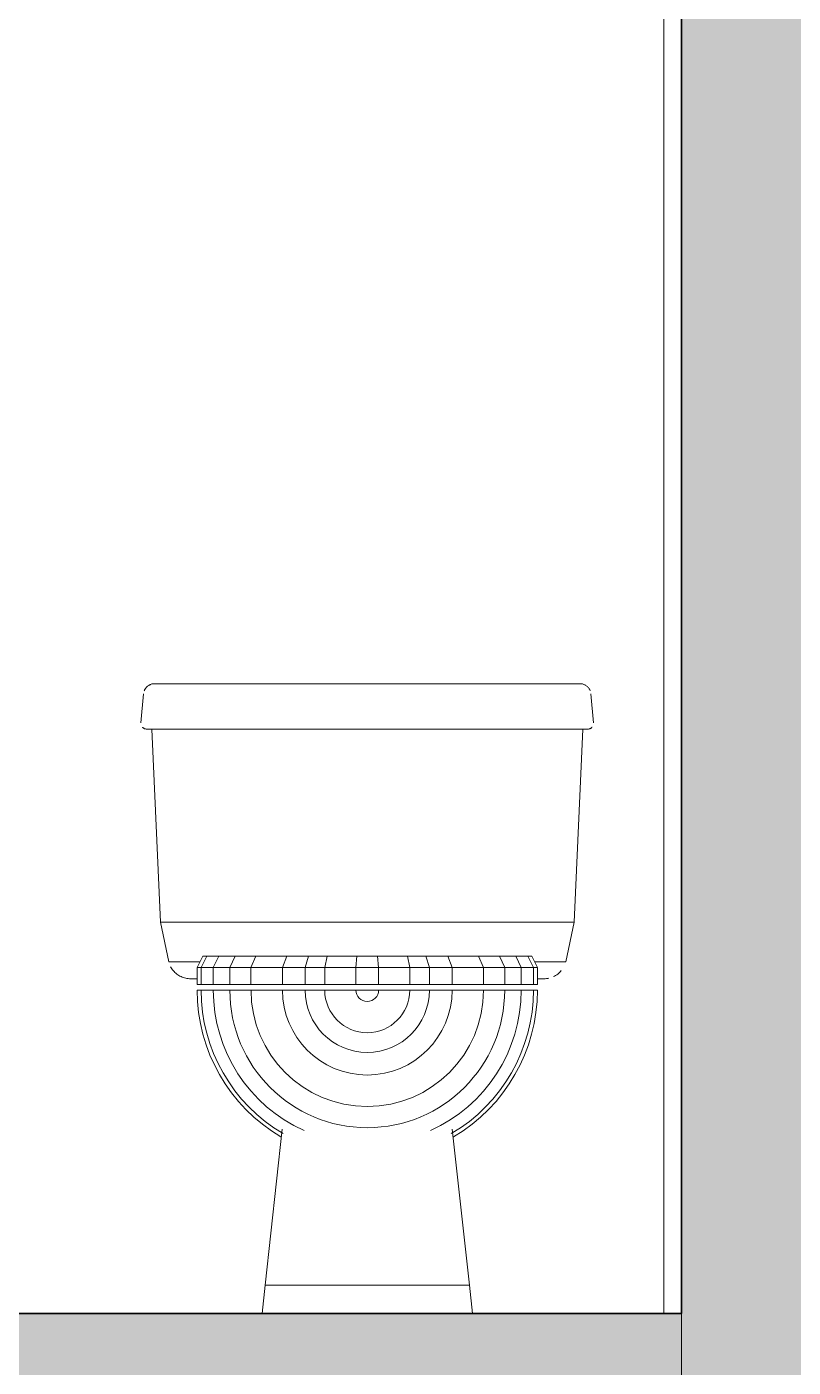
# Model space of a CAD drawing. Header units: millimetres. Extents: x 1373 to 40779, y 1939 to 6439.
# Drawn here: x 24671 to 24756.8, y 3869.8 to 4019.7 of the extents above; entities that cross this region are included whole.
import ezdxf

# ---------------------------------------------------------------- set-up
doc = ezdxf.new("R2010")
doc.units = ezdxf.units.MM
doc.linetypes.add('IMPORT-CENTER2', pattern=[112.5, 75, -12.5, 12.5, -12.5])
for name, color, linetype, lineweight in [('A-DETL', 6, 'Continuous', 30), ('A-DETL-GENF', 92, 'Continuous', 18), ('A-FLOR-FNSH', 192, 'Continuous', 35), ('A-WALL', 20, 'Continuous', 9), ('A-WALL-FNSH', 113, 'Continuous', 18), ('P-SANR-FIXT', 6, 'Continuous', 18), ('S-GRID', 252, 'IMPORT-CENTER2', 5)]:
    doc.layers.add(name, color=color, linetype=linetype, lineweight=lineweight)

msp = doc.modelspace()

# ---------------------------------------------------------------- hatches: boundary and pattern name
at = {"layer": 'A-DETL-GENF'}
h = msp.add_hatch(dxfattribs=at)
h.set_pattern_fill('ANSI33', color=153, style=0)
h.set_pattern_definition([(45, (-4726.611, 6394.9317), (-4.490128, 4.490128), []), (45, (-4722.121, 6394.9317), (-4.490128, 4.490128), [3.175, -1.5875])])
h.paths.add_polyline_path([(24984.31, 3275.76), (24984.31, 5063.76), (25234.31, 5063.76), (25234.31, 5025.76), (25259.31, 5025.76), (25259.31, 5063.76), (25834.6, 5063.76), (25834.6, 5025.76), (25859.6, 5025.76), (25859.6, 5063.76), (26040.63, 5063.76), (26040.63, 5075.76), (25234.31, 5075.76), (24984.31, 5075.76), (24984.31, 5240.76), (24744.31, 5240.76), (24744.31, 5075.76), (23644.59, 5075.76), (23644.59, 5063.76), (23774.59, 5063.76), (23774.59, 5025.76), (23799.59, 5025.76), (23799.59, 5063.76), (24289.31, 5063.76), (24289.31, 5025.76), (24314.31, 5025.76), (24314.31, 5063.76), (24744.31, 5063.76), (24744.31, 4775.76), (23674.32, 4775.76), (23674.32, 4763.76), (23774.59, 4763.76), (23774.59, 4725.76), (23799.59, 4725.76), (23799.59, 4763.76), (24289.31, 4763.76), (24289.31, 4725.76), (24314.31, 4725.76), (24314.31, 4763.76), (24744.31, 4763.76), (24744.31, 4475.76), (23674.32, 4475.76), (23674.32, 4463.76), (23774.59, 4463.76), (23774.59, 4425.76), (23799.59, 4425.76), (23799.59, 4463.76), (24289.31, 4463.76), (24289.31, 4425.76), (24314.31, 4425.76), (24314.31, 4463.76), (24744.31, 4463.76), (24744.31, 4175.76), (23674.32, 4175.76), (23674.32, 4163.76), (23774.59, 4163.76), (23774.59, 4125.76), (23799.59, 4125.76), (23799.59, 4163.76), (24289.31, 4163.76), (24289.31, 4125.76), (24314.31, 4125.76), (24314.31, 4163.76), (24744.31, 4163.76), (24744.31, 3875.76), (23674.32, 3875.76), (23674.32, 3863.76), (23774.59, 3863.76), (23774.59, 3825.76), (23799.59, 3825.76), (23799.59, 3863.76), (24289.31, 3863.76), (24289.31, 3825.76), (24314.31, 3825.76), (24314.31, 3863.76), (24744.31, 3863.76), (24744.31, 3575.76), (23774.59, 3575.76), (23774.59, 3545.76), (23474.27, 3545.76), (23474.28, 3275.76), (23474.28, 3245.76), (23774.59, 3245.76), (23774.59, 3215.76), (24744.31, 3215.76), (24744.31, 3085.76), (24984.31, 3085.76), (24984.31, 3215.76), (25859.6, 3215.76), (25909.6, 3215.76), (25909.6, 3275.76), (25859.6, 3275.76), (25859.6, 3575.76), (25835.46, 3575.76), (25234.31, 3575.76), (25234.31, 3525.76), (25259.31, 3525.76), (25259.31, 3563.76), (25835.46, 3563.76), (25835.46, 3275.76)])
h.paths.add_polyline_path([(24959.31, 3125.76), (24769.31, 3125.76), (24769.31, 3275.76), (24769.31, 5225.76), (24959.31, 5225.76), (24959.31, 4775.76), (24959.31, 3275.76)], flags=16)
h.paths.add_polyline_path([(24744.31, 3275.76), (23499.27, 3275.76), (23499.27, 3531.13), (23774.59, 3531.13), (23799.59, 3530.13), (23799.59, 3563.76), (24289.31, 3563.76), (24289.31, 3525.76), (24314.31, 3525.76), (24314.31, 3563.76), (24744.31, 3563.76)], flags=16)

# ---------------------------------------------------------------- linework, layer by layer
at = {"layer": 'A-DETL'}
for points in [[(24744.31, 3875.76), (24744.31, 4163.76)], [(24744.31, 3875.76), (23674.32, 3875.76)]]:
    msp.add_lwpolyline(points, dxfattribs=at)
at = {"layer": 'A-FLOR-FNSH', "color": 250}
msp.add_line((24744.31, 3875.76), (23674.32, 3875.76), dxfattribs=at)
at = {"layer": 'A-WALL', "lineweight": 35}
msp.add_line((24744.31, 4163.76), (24744.31, 3875.76), dxfattribs=at)
at = {"layer": 'A-WALL-FNSH', "color": 7, "lineweight": 9}
msp.add_line((24742.31, 4163.76), (24742.31, 3875.76), dxfattribs=at)
at = {"layer": 'P-SANR-FIXT', "color": 8}
for p, q in [((24685.32, 3946.24), (24685.31, 3946.24)), ((24685.33, 3946.24), (24685.32, 3946.24)), ((24685.35, 3946.24), (24685.33, 3946.24)), ((24685.38, 3946.24), (24685.35, 3946.24)), ((24685.43, 3946.24), (24685.38, 3946.24)), ((24685.49, 3946.24), (24685.43, 3946.24)), ((24685.56, 3946.24), (24685.49, 3946.24)), ((24685.65, 3946.24), (24685.56, 3946.24)), ((24685.74, 3946.24), (24685.65, 3946.24)), ((24685.85, 3946.24), (24685.74, 3946.24)), ((24685.97, 3946.24), (24685.85, 3946.24)), ((24686.11, 3946.24), (24685.97, 3946.24)), ((24686.25, 3946.24), (24686.11, 3946.24)), ((24693.23, 3946.24), (24686.25, 3946.24)), ((24686.4, 3946.24), (24686.25, 3946.24)), ((24693.23, 3946.24), (24686.25, 3946.24)), ((24686.57, 3946.24), (24686.4, 3946.24)), ((24686.75, 3946.24), (24686.57, 3946.24)), ((24686.93, 3946.24), (24686.75, 3946.24)), ((24687.13, 3946.24), (24686.93, 3946.24)), ((24687.34, 3946.24), (24687.13, 3946.24)), ((24687.55, 3946.24), (24687.34, 3946.24)), ((24687.78, 3946.24), (24687.55, 3946.24)), ((24688.01, 3946.24), (24687.78, 3946.24)), ((24688.25, 3946.24), (24688.01, 3946.24)), ((24688.5, 3946.24), (24688.25, 3946.24)), ((24688.76, 3946.24), (24688.5, 3946.24)), ((24689.03, 3946.24), (24688.76, 3946.24)), ((24689.3, 3946.24), (24689.03, 3946.24)), ((24689.58, 3946.24), (24689.3, 3946.24)), ((24689.86, 3946.24), (24689.58, 3946.24)), ((24690.15, 3946.24), (24689.86, 3946.24)), ((24690.44, 3946.24), (24690.15, 3946.24)), ((24690.74, 3946.24), (24690.44, 3946.24)), ((24691.04, 3946.24), (24690.74, 3946.24)), ((24691.35, 3946.24), (24691.04, 3946.24)), ((24691.66, 3946.24), (24691.35, 3946.24)), ((24691.97, 3946.24), (24691.66, 3946.24)), ((24692.28, 3946.24), (24691.97, 3946.24)), ((24692.6, 3946.24), (24692.28, 3946.24)), ((24692.92, 3946.24), (24692.6, 3946.24)), ((24693.23, 3946.24), (24692.92, 3946.24)), ((24724.98, 3946.24), (24693.23, 3946.24)), ((24725.07, 3946.24), (24724.98, 3946.24)), ((24725.38, 3946.24), (24725.07, 3946.24)), ((24725.7, 3946.24), (24725.38, 3946.24)), ((24726.01, 3946.24), (24725.7, 3946.24)), ((24726.33, 3946.24), (24726.01, 3946.24)), ((24728.05, 3946.24), (24726.24, 3946.24)), ((24728.05, 3946.24), (24726.24, 3946.24)), ((24726.64, 3946.24), (24726.33, 3946.24)), ((24726.95, 3946.24), (24726.64, 3946.24)), ((24727.25, 3946.24), (24726.95, 3946.24)), ((24727.55, 3946.24), (24727.25, 3946.24)), ((24727.85, 3946.24), (24727.55, 3946.24)), ((24728.14, 3946.24), (24727.85, 3946.24)), ((24728.43, 3946.24), (24728.14, 3946.24)), ((24728.71, 3946.24), (24728.43, 3946.24)), ((24728.99, 3946.24), (24728.71, 3946.24)), ((24729.26, 3946.24), (24728.99, 3946.24)), ((24729.52, 3946.24), (24729.26, 3946.24)), ((24729.78, 3946.24), (24729.52, 3946.24)), ((24730.03, 3946.24), (24729.78, 3946.24)), ((24730.27, 3946.24), (24730.03, 3946.24)), ((24730.5, 3946.24), (24730.27, 3946.24)), ((24730.72, 3946.24), (24730.5, 3946.24)), ((24731.97, 3946.24), (24730.69, 3946.24)), ((24731.97, 3946.24), (24730.69, 3946.24)), ((24730.93, 3946.24), (24730.72, 3946.24)), ((24731.14, 3946.24), (24730.93, 3946.24)), ((24731.33, 3946.24), (24731.14, 3946.24)), ((24731.52, 3946.24), (24731.33, 3946.24)), ((24731.69, 3946.24), (24731.52, 3946.24)), ((24731.85, 3946.24), (24731.69, 3946.24)), ((24732, 3946.24), (24731.85, 3946.24)), ((24732.14, 3946.24), (24732, 3946.24)), ((24732.27, 3946.24), (24732.14, 3946.24)), ((24732.39, 3946.24), (24732.27, 3946.24)), ((24732.5, 3946.24), (24732.39, 3946.24)), ((24732.59, 3946.24), (24732.5, 3946.24)), ((24732.67, 3946.24), (24732.59, 3946.24)), ((24732.74, 3946.24), (24732.67, 3946.24)), ((24732.8, 3946.24), (24732.74, 3946.24)), ((24732.84, 3946.24), (24732.8, 3946.24)), ((24732.87, 3946.24), (24732.84, 3946.24)), ((24732.89, 3946.24), (24732.87, 3946.24)), ((24732.9, 3946.24), (24732.89, 3946.24)), ((24684.05, 3945.09), (24683.77, 3941.85)), ((24734.45, 3941.85), (24734.16, 3945.09)), ((24684.4, 3941.16), (24684.41, 3941.16)), ((24684.41, 3941.16), (24684.43, 3941.16)), ((24684.43, 3941.16), (24684.46, 3941.16)), ((24684.46, 3941.16), (24684.51, 3941.16)), ((24684.51, 3941.16), (24684.58, 3941.16)), ((24684.58, 3941.16), (24684.65, 3941.16)), ((24684.65, 3941.16), (24684.74, 3941.16)), ((24684.74, 3941.16), (24684.85, 3941.16)), ((24684.85, 3941.16), (24684.97, 3941.16)), ((24684.97, 3941.16), (24685.1, 3941.16)), ((24684.98, 3941.16), (24685.96, 3919.57)), ((24685.1, 3941.16), (24685.24, 3941.16)), ((24685.24, 3941.16), (24685.4, 3941.16)), ((24685.4, 3941.16), (24685.57, 3941.16)), ((24685.57, 3941.16), (24685.75, 3941.16)), ((24685.75, 3941.16), (24685.94, 3941.16)), ((24685.94, 3941.16), (24686.15, 3941.16)), ((24686.15, 3941.16), (24686.36, 3941.16)), ((24686.36, 3941.16), (24686.59, 3941.16)), ((24686.59, 3941.16), (24686.83, 3941.16)), ((24686.83, 3941.16), (24687.08, 3941.16)), ((24688, 3941.16), (24687, 3941.16)), ((24687.08, 3941.16), (24687.34, 3941.16)), ((24687.34, 3941.16), (24687.6, 3941.16)), ((24687.6, 3941.16), (24687.88, 3941.16)), ((24687.88, 3941.16), (24688.17, 3941.16)), ((24688.17, 3941.16), (24688.46, 3941.16)), ((24688.46, 3941.16), (24688.76, 3941.16)), ((24688.76, 3941.16), (24689.07, 3941.16)), ((24689.07, 3941.16), (24689.38, 3941.16)), ((24689.38, 3941.16), (24689.7, 3941.16)), ((24689.7, 3941.16), (24690.03, 3941.16)), ((24690.03, 3941.16), (24690.36, 3941.16)), ((24690.36, 3941.16), (24690.7, 3941.16)), ((24690.7, 3941.16), (24691.04, 3941.16)), ((24691.04, 3941.16), (24691.38, 3941.16)), ((24691.38, 3941.16), (24691.73, 3941.16)), ((24691.73, 3941.16), (24692.08, 3941.16)), ((24692.08, 3941.16), (24692.43, 3941.16)), ((24692.43, 3941.16), (24692.78, 3941.16)), ((24692.78, 3941.16), (24693.14, 3941.16)), ((24693.14, 3941.16), (24693.23, 3941.16)), ((24693.23, 3941.16), (24724.98, 3941.16)), ((24724.98, 3941.16), (24725.33, 3941.16)), ((24725.33, 3941.16), (24725.69, 3941.16)), ((24725.69, 3941.16), (24726.04, 3941.16)), ((24726.04, 3941.16), (24726.39, 3941.16)), ((24726.39, 3941.16), (24726.74, 3941.16)), ((24726.74, 3941.16), (24727.08, 3941.16)), ((24727.08, 3941.16), (24727.42, 3941.16)), ((24727.42, 3941.16), (24727.76, 3941.16)), ((24727.76, 3941.16), (24728.09, 3941.16)), ((24728.09, 3941.16), (24728.42, 3941.16)), ((24728.42, 3941.16), (24728.74, 3941.16)), ((24728.74, 3941.16), (24729.06, 3941.16)), ((24729.06, 3941.16), (24729.37, 3941.16)), ((24729.37, 3941.16), (24729.67, 3941.16)), ((24729.67, 3941.16), (24729.97, 3941.16)), ((24729.97, 3941.16), (24730.26, 3941.16)), ((24730.26, 3941.16), (24730.54, 3941.16)), ((24730.54, 3941.16), (24730.81, 3941.16)), ((24730.81, 3941.16), (24731.07, 3941.16)), ((24731.07, 3941.16), (24731.32, 3941.16)), ((24732.21, 3941.16), (24731.21, 3941.16)), ((24731.32, 3941.16), (24731.56, 3941.16)), ((24731.56, 3941.16), (24731.79, 3941.16)), ((24731.79, 3941.16), (24732.01, 3941.16)), ((24732.01, 3941.16), (24732.22, 3941.16)), ((24732.22, 3941.16), (24732.41, 3941.16)), ((24732.26, 3919.57), (24733.24, 3941.16)), ((24732.41, 3941.16), (24732.6, 3941.16)), ((24732.6, 3941.16), (24732.77, 3941.16)), ((24732.77, 3941.16), (24732.93, 3941.16)), ((24732.93, 3941.16), (24733.08, 3941.16)), ((24733.08, 3941.16), (24733.21, 3941.16)), ((24733.21, 3941.16), (24733.33, 3941.16)), ((24733.33, 3941.16), (24733.44, 3941.16)), ((24733.44, 3941.16), (24733.54, 3941.16)), ((24733.54, 3941.16), (24733.62, 3941.16)), ((24733.62, 3941.16), (24733.69, 3941.16)), ((24733.69, 3941.16), (24733.74, 3941.16)), ((24733.74, 3941.16), (24733.78, 3941.16)), ((24733.78, 3941.16), (24733.8, 3941.16)), ((24733.8, 3941.16), (24733.81, 3941.16)), ((24733.81, 3941.16), (24733.81, 3941.16)), ((24685.96, 3919.57), (24686.87, 3915.11)), ((24693.23, 3919.57), (24685.96, 3919.57)), ((24693.23, 3919.57), (24724.98, 3919.57)), ((24732.26, 3919.57), (24724.98, 3919.57)), ((24731.34, 3915.11), (24732.26, 3919.57)), ((24690.33, 3915.11), (24686.87, 3915.11)), ((24690.06, 3914.48), (24690.69, 3915.76)), ((24690.5, 3914.48), (24691.13, 3915.76)), ((24690.69, 3915.76), (24691.13, 3915.76)), ((24691.13, 3915.76), (24692.47, 3915.76)), ((24691.87, 3914.48), (24692.47, 3915.76)), ((24692.47, 3915.76), (24694.3, 3915.76)), ((24693.71, 3914.48), (24694.3, 3915.76)), ((24694.3, 3915.76), (24696.64, 3915.76)), ((24696.08, 3914.48), (24696.64, 3915.76)), ((24696.64, 3915.76), (24700.1, 3915.76)), ((24699.61, 3914.49), (24700.1, 3915.76)), ((24700.1, 3915.76), (24702.54, 3915.76)), ((24702.15, 3914.49), (24702.54, 3915.76)), ((24702.54, 3915.76), (24704.62, 3915.76)), ((24704.35, 3914.49), (24704.62, 3915.76)), ((24704.62, 3915.76), (24707.95, 3915.76)), ((24707.84, 3914.49), (24707.95, 3915.76)), ((24707.95, 3915.76), (24710.26, 3915.76)), ((24710.38, 3914.49), (24710.26, 3915.76)), ((24710.26, 3915.76), (24713.6, 3915.76)), ((24713.86, 3914.49), (24713.6, 3915.76)), ((24713.6, 3915.76), (24715.68, 3915.76)), ((24716.06, 3914.49), (24715.68, 3915.76)), ((24715.68, 3915.76), (24718.12, 3915.76)), ((24718.6, 3914.49), (24718.12, 3915.76)), ((24718.12, 3915.76), (24721.58, 3915.76)), ((24722.13, 3914.48), (24721.58, 3915.76)), ((24721.58, 3915.76), (24723.91, 3915.76)), ((24724.5, 3914.48), (24723.91, 3915.76)), ((24723.91, 3915.76), (24725.74, 3915.76)), ((24726.35, 3914.48), (24725.74, 3915.76)), ((24725.74, 3915.76), (24727.09, 3915.76)), ((24727.71, 3914.48), (24727.09, 3915.76)), ((24727.09, 3915.76), (24727.52, 3915.76)), ((24728.16, 3914.48), (24727.52, 3915.76)), ((24731.34, 3915.11), (24727.89, 3915.11)), ((24689.33, 3913.22), (24689.33, 3913.22)), ((24689.33, 3913.22), (24689.34, 3913.22)), ((24689.34, 3913.22), (24689.35, 3913.22)), ((24689.35, 3913.22), (24689.38, 3913.22)), ((24689.38, 3913.22), (24689.4, 3913.22)), ((24689.4, 3913.22), (24689.44, 3913.22)), ((24689.44, 3913.22), (24689.48, 3913.22)), ((24689.48, 3913.22), (24689.52, 3913.22)), ((24689.52, 3913.22), (24689.58, 3913.22)), ((24689.58, 3913.22), (24689.63, 3913.22)), ((24689.63, 3913.22), (24689.7, 3913.22)), ((24689.7, 3913.22), (24689.77, 3913.22)), ((24689.77, 3913.22), (24689.84, 3913.22)), ((24689.84, 3913.22), (24689.92, 3913.22)), ((24689.92, 3913.22), (24690.01, 3913.22)), ((24690.06, 3914.49), (24690.5, 3914.49)), ((24690.06, 3912.59), (24690.06, 3914.49)), ((24690.5, 3914.48), (24690.06, 3914.48)), ((24691.87, 3914.48), (24690.5, 3914.48)), ((24690.5, 3912.59), (24690.5, 3914.48)), ((24690.51, 3914.49), (24691.87, 3914.49)), ((24691.87, 3914.49), (24693.71, 3914.49)), ((24693.71, 3914.48), (24691.87, 3914.48)), ((24691.87, 3912.59), (24691.87, 3914.48)), ((24693.71, 3914.49), (24696.08, 3914.49)), ((24693.71, 3912.59), (24693.71, 3914.49)), ((24696.08, 3914.48), (24693.71, 3914.48)), ((24699.61, 3914.48), (24696.08, 3914.48)), ((24696.08, 3912.59), (24696.08, 3914.48)), ((24696.09, 3914.49), (24699.61, 3914.49)), ((24699.61, 3914.49), (24702.15, 3914.49)), ((24702.15, 3914.48), (24699.61, 3914.48)), ((24699.61, 3912.59), (24699.61, 3914.48)), ((24702.15, 3914.49), (24704.35, 3914.49)), ((24702.15, 3912.59), (24702.15, 3914.49)), ((24704.35, 3914.48), (24702.15, 3914.48)), ((24704.35, 3914.49), (24707.84, 3914.49)), ((24704.35, 3912.59), (24704.35, 3914.49)), ((24707.84, 3914.48), (24704.35, 3914.48)), ((24707.84, 3914.49), (24710.38, 3914.49)), ((24710.38, 3914.48), (24707.84, 3914.48)), ((24707.84, 3912.59), (24707.84, 3914.48)), ((24710.38, 3914.49), (24713.86, 3914.49)), ((24710.38, 3912.59), (24710.38, 3914.49)), ((24713.87, 3914.48), (24710.38, 3914.48)), ((24713.87, 3914.49), (24716.06, 3914.49)), ((24716.07, 3914.48), (24713.87, 3914.48)), ((24713.87, 3912.59), (24713.87, 3914.48)), ((24716.07, 3914.49), (24718.61, 3914.49)), ((24718.61, 3914.48), (24716.07, 3914.48)), ((24716.07, 3912.59), (24716.07, 3914.48)), ((24718.61, 3914.49), (24722.13, 3914.49)), ((24718.61, 3912.59), (24718.61, 3914.49)), ((24722.13, 3914.48), (24718.61, 3914.48)), ((24722.13, 3914.49), (24724.5, 3914.49)), ((24722.13, 3912.59), (24722.13, 3914.49)), ((24724.5, 3914.48), (24722.13, 3914.48)), ((24724.5, 3914.49), (24726.34, 3914.49)), ((24724.5, 3912.59), (24724.5, 3914.49)), ((24726.35, 3914.48), (24724.5, 3914.48)), ((24726.35, 3914.49), (24727.71, 3914.49)), ((24727.71, 3914.48), (24726.35, 3914.48)), ((24726.35, 3912.59), (24726.35, 3914.48)), ((24727.71, 3914.49), (24728.16, 3914.49)), ((24727.71, 3912.59), (24727.71, 3914.49)), ((24728.16, 3914.48), (24727.71, 3914.48)), ((24728.16, 3912.59), (24728.16, 3914.49)), ((24728.18, 3913.22), (24728.27, 3913.22)), ((24728.27, 3913.22), (24728.35, 3913.22)), ((24728.35, 3913.22), (24728.43, 3913.22)), ((24728.43, 3913.22), (24728.5, 3913.22)), ((24728.5, 3913.22), (24728.56, 3913.22)), ((24728.56, 3913.22), (24728.62, 3913.22)), ((24728.62, 3913.22), (24728.68, 3913.22)), ((24728.68, 3913.22), (24728.72, 3913.22)), ((24728.72, 3913.22), (24728.77, 3913.22)), ((24728.77, 3913.22), (24728.8, 3913.22)), ((24728.8, 3913.22), (24728.83, 3913.22)), ((24728.83, 3913.22), (24728.85, 3913.22)), ((24728.85, 3913.22), (24728.87, 3913.22)), ((24728.87, 3913.22), (24728.88, 3913.22)), ((24728.88, 3913.22), (24728.89, 3913.22)), ((24690.5, 3912.59), (24690.06, 3912.59)), ((24690.06, 3911.95), (24690.5, 3911.95)), ((24691.87, 3912.59), (24690.5, 3912.59)), ((24690.5, 3911.95), (24691.87, 3911.95)), ((24693.71, 3912.59), (24691.87, 3912.59)), ((24691.87, 3911.95), (24693.71, 3911.95)), ((24696.08, 3912.59), (24693.71, 3912.59)), ((24693.71, 3911.95), (24696.08, 3911.95)), ((24699.61, 3912.59), (24696.08, 3912.59)), ((24696.08, 3911.95), (24699.61, 3911.95)), ((24702.15, 3912.59), (24699.61, 3912.59)), ((24699.61, 3911.95), (24702.15, 3911.95)), ((24704.35, 3912.59), (24702.15, 3912.59)), ((24702.15, 3911.95), (24704.35, 3911.95)), ((24707.84, 3912.59), (24704.35, 3912.59)), ((24704.35, 3911.95), (24707.84, 3911.95)), ((24710.38, 3912.59), (24707.84, 3912.59)), ((24707.84, 3911.95), (24709.11, 3911.95)), ((24709.11, 3911.95), (24710.38, 3911.95)), ((24713.87, 3912.59), (24710.38, 3912.59)), ((24710.38, 3911.95), (24713.87, 3911.95)), ((24716.07, 3912.59), (24713.87, 3912.59)), ((24713.87, 3911.95), (24716.07, 3911.95)), ((24718.61, 3912.59), (24716.07, 3912.59)), ((24716.07, 3911.95), (24718.61, 3911.95)), ((24722.13, 3912.59), (24718.61, 3912.59)), ((24718.61, 3911.95), (24722.13, 3911.95)), ((24724.5, 3912.59), (24722.13, 3912.59)), ((24722.13, 3911.95), (24724.5, 3911.95)), ((24726.35, 3912.59), (24724.5, 3912.59)), ((24724.5, 3911.95), (24726.35, 3911.95)), ((24727.71, 3912.59), (24726.35, 3912.59)), ((24726.35, 3911.95), (24727.71, 3911.95)), ((24728.16, 3912.59), (24727.71, 3912.59)), ((24727.71, 3911.95), (24728.16, 3911.95)), ((24699.58, 3896.4), (24697.68, 3878.93)), ((24720.54, 3878.93), (24718.63, 3896.4)), ((24697.68, 3878.93), (24697.33, 3875.76)), ((24697.68, 3878.93), (24698.24, 3878.93)), ((24698.24, 3878.93), (24697.68, 3878.93)), ((24698.24, 3878.93), (24699.86, 3878.93)), ((24699.86, 3878.93), (24698.24, 3878.93)), ((24699.86, 3878.93), (24702.39, 3878.93)), ((24702.39, 3878.93), (24699.86, 3878.93)), ((24702.39, 3878.93), (24705.57, 3878.93)), ((24705.57, 3878.93), (24702.39, 3878.93)), ((24705.57, 3878.93), (24709.11, 3878.93)), ((24709.11, 3878.93), (24705.57, 3878.93)), ((24709.11, 3878.93), (24712.64, 3878.93)), ((24719.98, 3878.93), (24709.11, 3878.93)), ((24712.64, 3878.93), (24715.83, 3878.93)), ((24715.83, 3878.93), (24718.35, 3878.93)), ((24718.35, 3878.93), (24719.98, 3878.93)), ((24719.98, 3878.93), (24720.54, 3878.93)), ((24720.54, 3878.93), (24719.98, 3878.93)), ((24720.88, 3875.76), (24720.54, 3878.93))]:
    msp.add_line(p, q, dxfattribs=at)
for radius, start, end in [(19.05, 180, 239.5183), (18.61, 180, 239.6408), (17.24, 180, 245.7591), (15.39, 180, 0), (13.02, 180, 0), (9.5, 180, 0), (6.96, 180, 0), (4.76, 180, 0), (1.27, 180, 0), (17.24, 294.2409, 0), (18.61, 300.3592, 0), (19.05, 300.4817, 0)]:
    msp.add_arc((24709.11, 3911.95), radius, start, end, dxfattribs=at)
for points, knots in [([(24685.31, 3946.24), (24685.21, 3946.24), (24685.05, 3946.23), (24684.85, 3946.16), (24684.71, 3946.1), (24684.58, 3946.01), (24684.45, 3945.91), (24684.35, 3945.8), (24684.27, 3945.7), (24684.21, 3945.61), (24684.17, 3945.53), (24684.15, 3945.47), (24684.13, 3945.44)], [0, 0, 0, 0, 0.1666667, 0.25, 0.3333333, 0.4166667, 0.5, 0.5833333, 0.6666667, 0.7083333, 0.75, 0.8050375, 0.8050375, 0.8050375, 0.8050375]), ([(24734.08, 3945.44), (24734.06, 3945.47), (24734.04, 3945.53), (24734, 3945.61), (24733.95, 3945.7), (24733.87, 3945.8), (24733.76, 3945.91), (24733.63, 3946.01), (24733.5, 3946.1), (24733.37, 3946.16), (24733.17, 3946.23), (24733.01, 3946.24), (24732.9, 3946.24)], [-0.8050375, -0.8050375, -0.8050375, -0.8050375, -0.75, -0.7083333, -0.6666667, -0.5833333, -0.5, -0.4166667, -0.3333333, -0.25, -0.1666667, 0, 0, 0, 0]), ([(24683.93, 3941.37), (24683.94, 3941.36), (24683.95, 3941.35), (24683.99, 3941.32), (24684.03, 3941.28), (24684.08, 3941.25), (24684.14, 3941.22), (24684.21, 3941.19), (24684.29, 3941.17), (24684.36, 3941.16), (24684.4, 3941.16)], [0.5, 0.5, 0.5, 0.5, 0.53125, 0.5625, 0.625, 0.6875, 0.75, 0.8125, 0.875, 1, 1, 1, 1]), ([(24733.81, 3941.16), (24733.86, 3941.16), (24733.93, 3941.17), (24734.01, 3941.19), (24734.07, 3941.22), (24734.13, 3941.25), (24734.18, 3941.28), (24734.23, 3941.32), (24734.26, 3941.35), (24734.27, 3941.36), (24734.28, 3941.37)], [-1, -1, -1, -1, -0.875, -0.8125, -0.75, -0.6875, -0.625, -0.5625, -0.53125, -0.5, -0.5, -0.5, -0.5]), ([(24687.09, 3914.57), (24687.13, 3914.49), (24687.22, 3914.34), (24687.38, 3914.13), (24687.57, 3913.93), (24687.78, 3913.75), (24688.01, 3913.59), (24688.25, 3913.46), (24688.51, 3913.35), (24688.86, 3913.25), (24689.14, 3913.22), (24689.33, 3913.22)], [0.1752548, 0.1752548, 0.1752548, 0.1752548, 0.25, 0.3333333, 0.4166667, 0.5, 0.5833333, 0.6666667, 0.75, 0.8333333, 1, 1, 1, 1])]:
    msp.add_open_spline(points, degree=3, knots=knots, dxfattribs=at)
for points in [[(24728.89, 3913.22), (24729.08, 3913.22), (24729.27, 3913.24), (24729.45, 3913.28)], [(24729.96, 3913.46), (24730.04, 3913.5), (24730.2, 3913.59), (24730.44, 3913.75), (24730.65, 3913.93), (24730.78, 3914.06), (24730.83, 3914.13)]]:
    msp.add_open_spline(points, degree=3, dxfattribs=at)
at = {"layer": 'S-GRID', "lineweight": 18}
msp.add_line((24744.31, 2740.57), (24744.31, 5601.39), dxfattribs=at)

doc.saveas('drawing.dxf')
